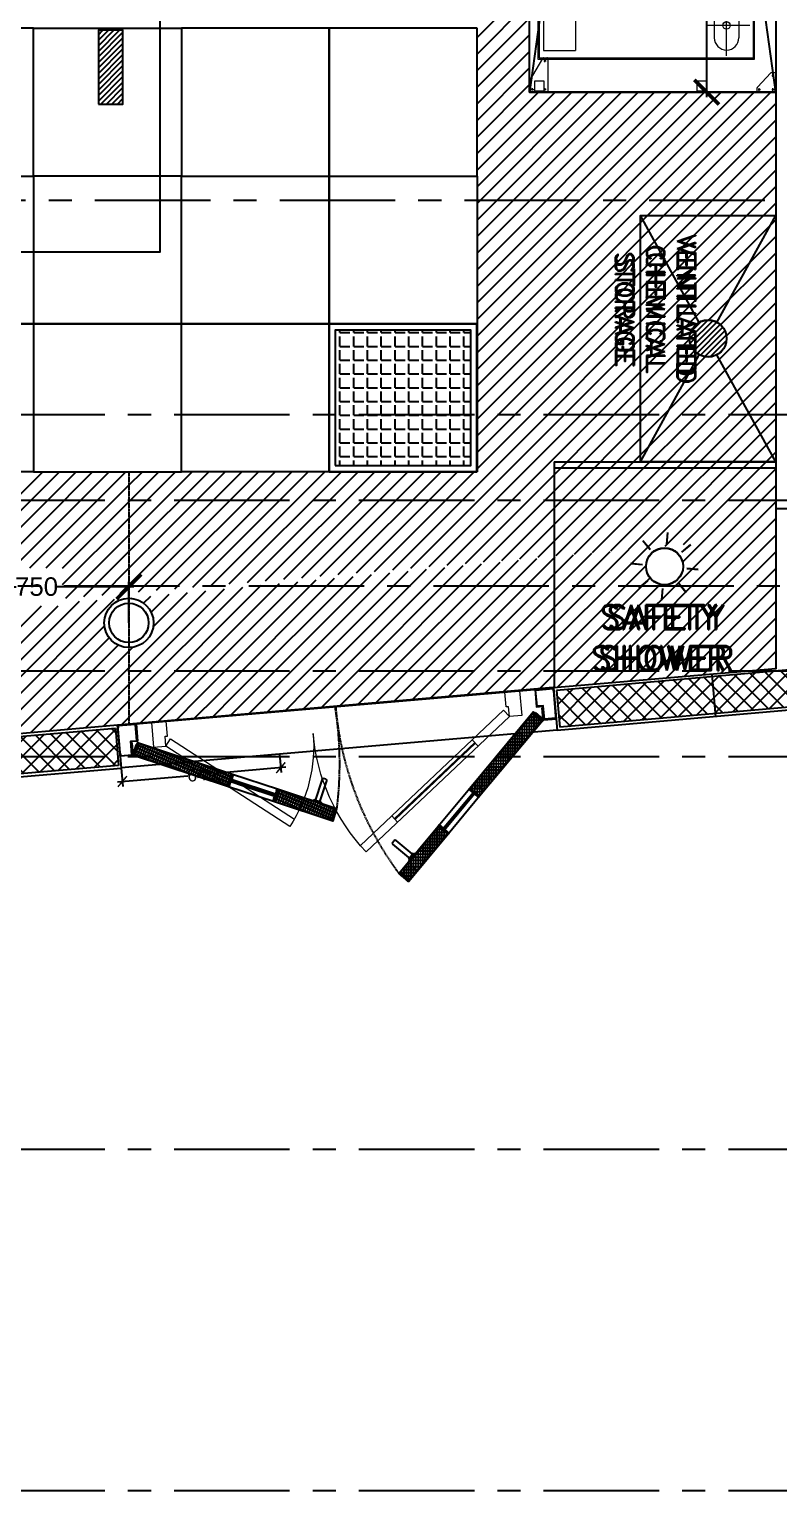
# Model space of a CAD drawing. Header units: millimetres. Extents: x -661525 to 498941, y 282148 to 1359693.
# Drawn here: x -343668 to -340626, y 439052 to 444983 of the extents above; entities that cross this region are included whole.
import ezdxf

# ---------------------------------------------------------------- set-up
doc = ezdxf.new("R2010")
doc.units = ezdxf.units.MM
doc.header["$LTSCALE"] = 2.5
doc.header["$PDMODE"] = 35
doc.header["$PDSIZE"] = 15
for name, pattern in [('CENTER', [2, 1.25, -0.25, 0.25, -0.25]), ('DASHED', [0.75, 0.5, -0.25]), ('HIDDEN', [0.375, 0.25, -0.125])]:
    doc.linetypes.add(name, pattern=pattern)
doc.layers.get('0').update_dxf_attribs({"linetype": 'CONTINUOUS'})
doc.layers.get('DEFPOINTS').update_dxf_attribs({"linetype": 'CONTINUOUS'})
for name, color, linetype in [('00', 5, 'CONTINUOUS'), ('A-ANNO-GRID', 5, 'CENTER'), ('A-ANNO-TEXT', 7, 'CONTINUOUS'), ('A-DOOR-JAMB', 8, 'CONTINUOUS'), ('A-ELEV', 8, 'CONTINUOUS'), ('A-ELEV-MEDM', 34, 'CONTINUOUS'), ('A-ELEV-THIN', 8, 'CONTINUOUS'), ('A-WALL-2', 8, 'CONTINUOUS'), ('A-WALL-PATT-150', 8, 'CONTINUOUS'), ('A-WALL-PLAS', 8, 'CONTINUOUS'), ('CEILING', 11, 'CONTINUOUS'), ('I-ANNO-PATT-2.5', 5, 'CONTINUOUS'), ('I-FURN', 14, 'CONTINUOUS'), ('I-GLAZ', 9, 'CONTINUOUS')]:
    doc.layers.add(name, color=color, linetype=linetype)
for name, color, linetype, lineweight in [('DOOR', 251, 'CONTINUOUS', 20), ('DOORS', 10, 'CONTINUOUS', 9), ('lab furniture', 34, 'CONTINUOUS', 18)]:
    doc.layers.add(name, color=color, linetype=linetype, lineweight=lineweight)
doc.styles.add('ARIAL', font='arial.ttf')
doc.styles.add('COMPLEX', font='complex.shx', dxfattribs={"width": 0.8})
doc.styles.add('ROMAND', font='ROMAND')
doc.dimstyles.new('TICK100', dxfattribs={"dimtxt": 250, "dimasz": 200, "dimexe": 150, "dimexo": 10, "dimgap": 50, "dimtad": 0, "dimdec": 0, "dimrnd": 5, "dimzin": 1, "dimdsep": 46, "dimtxsty": 'COMPLEX', "dimblk1": 'ARCHTICK', "dimblk2": 'ARCHTICK', "dimsah": 1, "dimcen": 0.09375, "dimdle": 150, "dimclrd": 11, "dimclre": 11, "dimclrt": 7, "dimadec": 0, "dimazin": 0, "dimtfac": 1, "dimtdec": 0, "dimtofl": 0, "dimtmove": 0, "dimatfit": 3, "dimldrblk": 'OPEN90', "dimfxl": 1, "dimtolj": 1, "dimtzin": 1, "dimarcsym": 0})

# ---------------------------------------------------------------- blocks, each defined once
blk = doc.blocks.new('LIGHTS')
at = {"layer": 'CEILING', "transparency": 33554687}
h = blk.add_hatch(dxfattribs=at)
h.set_pattern_fill('ANGLE', color=40, scale=8)
h.set_pattern_definition([(0, (-357159.19, 594292.36), (0, 55.88), [40.64, -15.24]), (90, (-357159.19, 594292.36), (-55.88, 3e-15), [40.64, -15.24])])
h.paths.add_polyline_path([(-357709.2, 594292.4), (-357159.2, 594292.4), (-357159.2, 594842.4), (-357709.2, 594842.4)])
at = {"layer": 'CEILING', "color": 40}
for points in [[(-357734.2, 594267.4), (-357134.2, 594267.4), (-357134.2, 594867.4), (-357734.2, 594867.4)], [(-357709.2, 594292.4), (-357159.2, 594292.4), (-357159.2, 594842.4), (-357709.2, 594842.4)]]:
    blk.add_lwpolyline(points, close=True, dxfattribs=at)
blk = doc.blocks.new('_ARCHTICK')
at = {"color": 0, "linetype": 'ByBlock', "const_width": 0.15}
blk.add_lwpolyline([(-0.5, -0.5), (0.5, 0.5)], dxfattribs=at)
blk = doc.blocks.new('*D179')
at = {"layer": 'CEILING', "color": 8, "lineweight": -2, "transparency": 16777216}
for p, q in [((-340894.1, 451927.9), (-340938.3, 451927.9)), ((-340918.3, 451947.9), (-340918.3, 448439.3)), ((-340918.3, 444707.9), (-340918.3, 448216.5)), ((-340918.3, 444727.9), (-340938.3, 444727.9))]:
    blk.add_line(p, q, dxfattribs=at)
at = {"layer": 'DEFPOINTS', "color": 0, "transparency": 16777216}
for p in [(-340894.1, 451927.9), (-340918.3, 444727.9), (-340918.3, 444727.9)]:
    blk.add_point(p, dxfattribs=at)
at = {"layer": 'CEILING', "color": 8, "lineweight": -2, "transparency": 16777216, "xscale": 100, "yscale": 100, "zscale": 100}
for p, rotation in [((-340918.3, 451927.9), 90), ((-340918.3, 444727.9), 270)]:
    blk.add_blockref('_ARCHTICK', p, dxfattribs=dict(at, rotation=rotation))
at = {"layer": 'CEILING', "color": 1, "transparency": 16777216, "insert": (-340918.3, 448327.9), "char_height": 75, "attachment_point": 5, "rotation": 90, "style": 'ARIAL'}
blk.add_mtext('\\A1;7200', dxfattribs=at)
blk = doc.blocks.new('*D314')
at = {"layer": 'CEILING', "color": 8, "lineweight": -2, "transparency": 16777216}
for p, q in [((-344033.6, 442720.7), (-343721, 442720.7)), ((-344013.6, 442691.5), (-344013.6, 442740.7)), ((-343243.6, 442720.7), (-343556.3, 442720.7)), ((-343263.6, 442573.7), (-343263.6, 442740.7))]:
    blk.add_line(p, q, dxfattribs=at)
at = {"layer": 'DEFPOINTS', "color": 0, "transparency": 16777216}
for p in [(-343263.6, 442720.7), (-344013.6, 442691.5), (-343263.6, 442573.7)]:
    blk.add_point(p, dxfattribs=at)
at = {"layer": 'CEILING', "color": 8, "lineweight": -2, "transparency": 16777216, "xscale": 100, "yscale": 100, "zscale": 100, "rotation": 180}
blk.add_blockref('_ARCHTICK', (-344013.6, 442720.7), dxfattribs=at)
at = {"layer": 'CEILING', "color": 8, "lineweight": -2, "transparency": 16777216, "xscale": 100, "yscale": 100, "zscale": 100}
blk.add_blockref('_ARCHTICK', (-343263.6, 442720.7), dxfattribs=at)
at = {"layer": 'CEILING', "color": 1, "transparency": 16777216, "insert": (-343638.6, 442720.7), "char_height": 75, "attachment_point": 5, "style": 'ARIAL'}
blk.add_mtext('\\A1;750', dxfattribs=at)
blk = doc.blocks.new('1800')
at = {"layer": 'lab furniture', "color": 8, "ltscale": 20}
for p, q in [((38363624.5, 110655.2), (38363584.5, 110655.2)), ((38363624.5, 110655.2), (38363584.5, 110655.2)), ((38363584.5, 110615.2), (38363584.5, 110655.2)), ((38363624.5, 110615.2), (38363624.5, 110655.2)), ((38365934.5, 110655.2), (38365974.5, 110655.2)), ((38365934.5, 110615.2), (38365934.5, 110655.2)), ((38365974.5, 110615.2), (38365974.5, 110655.2)), ((38363584.5, 110615.2), (38363624.5, 110615.2)), ((38365974.5, 110615.2), (38365934.5, 110615.2)), ((38363624.5, 109995.2), (38363584.5, 109995.2)), ((38363584.5, 109955.2), (38363584.5, 109995.2)), ((38363624.5, 109955.2), (38363624.5, 109995.2)), ((38365934.5, 109995.2), (38365974.5, 109995.2)), ((38365934.5, 109955.2), (38365934.5, 109995.2)), ((38365974.5, 109955.2), (38365974.5, 109995.2)), ((38363584.5, 109955.2), (38363624.5, 109955.2)), ((38365974.5, 109955.2), (38365934.5, 109955.2))]:
    blk.add_line(p, q, dxfattribs=at)
at = {"layer": 'lab furniture', "color": 8}
for p, q in [((38363586.4, 110663.2), (38363596.5, 110663.2)), ((38363591.5, 110668.3), (38363591.5, 110658.1)), ((38365972.5, 110663.2), (38365962.4, 110663.2)), ((38365967.5, 110668.3), (38365967.5, 110658.1)), ((38363586.4, 110612.2), (38363596.5, 110612.2)), ((38363591.5, 110617.3), (38363591.5, 110607.1)), ((38363702.4, 110612.2), (38363712.5, 110612.2)), ((38363707.5, 110617.3), (38363707.5, 110607.1)), ((38365972.5, 110612.2), (38365962.4, 110612.2)), ((38365967.5, 110617.3), (38365967.5, 110607.1)), ((38363579.5, 110125.2), (38363579.5, 109675.2)), ((38364497, 109765.3), (38364497, 110065.2)), ((38364497, 110065.2), (38365062, 110065.2)), ((38365062, 109765.3), (38365062, 110065.2)), ((38363579.5, 109677.5), (38363579.5, 109748.2)), ((38363586.1, 109742.3), (38363596.2, 109742.3)), ((38363591.1, 109747.4), (38363591.1, 109737.2)), ((38365062, 109765.3), (38364497, 109765.3)), ((38365972.9, 109742.3), (38365962.7, 109742.3)), ((38365967.9, 109747.4), (38365967.9, 109737.2)), ((38365979.5, 109677.5), (38365979.5, 109748.2)), ((38365979.5, 109677.5), (38365979.5, 109748.2)), ((38363657.2, 109675.2), (38363581.7, 109675.2)), ((38363586.1, 109686.8), (38363596.2, 109686.8)), ((38363591.1, 109691.9), (38363591.1, 109681.7)), ((38363642.9, 109686.8), (38363653, 109686.8)), ((38363647.9, 109691.9), (38363647.9, 109681.7)), ((38365901.7, 109675.2), (38365977.2, 109675.2)), ((38365916.1, 109686.8), (38365905.9, 109686.8)), ((38365911, 109691.9), (38365911, 109681.7)), ((38365972.9, 109686.8), (38365962.7, 109686.8)), ((38365967.9, 109691.9), (38365967.9, 109681.7))]:
    blk.add_line(p, q, dxfattribs=at)
at = {"layer": 'lab furniture', "color": 8, "ltscale": 40}
for p, q in [((38363625.4, 110674.7), (38363717.5, 110621.4)), ((38363715.5, 110600.2), (38363583.5, 110600.2)), ((38363719.5, 110617.9), (38363719.5, 110604.2)), ((38363581.7, 109750.4), (38363598.5, 109750.4)), ((38363599.9, 109749.9), (38363658.8, 109695.9)), ((38365959, 109749.9), (38365900.1, 109695.9)), ((38365977.2, 109750.4), (38365960.5, 109750.4)), ((38363659.5, 109694.3), (38363659.5, 109677.5)), ((38365899.5, 109694.3), (38365899.5, 109677.5))]:
    blk.add_line(p, q, dxfattribs=at)
at = {"layer": 'lab furniture', "color": 8, "ltscale": 300}
for p, q in [((38365844.5, 110641.2), (38363714.5, 110641.2)), ((38363714.5, 110641.2), (38363714.5, 109761.2)), ((38365839.5, 110636.2), (38363719.5, 110636.2)), ((38363719.5, 110636.2), (38363719.5, 109766.2)), ((38365803.9, 110618.7), (38363748.9, 110618.7)), ((38365803.9, 110618.7), (38365803.9, 110488.7)), ((38365839.5, 110636.2), (38365839.5, 109766.2)), ((38365933.5, 110674.7), (38365841.5, 110621.4)), ((38365844.5, 110641.2), (38365844.5, 109761.2)), ((38365839.5, 110617.9), (38365839.5, 110604.2)), ((38365843.5, 110600.2), (38365975.5, 110600.2)), ((38365856.5, 110612.2), (38365846.4, 110612.2)), ((38365851.5, 110617.3), (38365851.5, 110607.1)), ((38365803.9, 110488.7), (38363748.9, 110488.7)), ((38363714.5, 109761.2), (38365844.5, 109761.2)), ((38363719.5, 109766.2), (38365839.5, 109766.2))]:
    blk.add_line(p, q, dxfattribs=at)
at = {"layer": 'lab furniture', "color": 8, "ltscale": 85}
for p, q in [((38363748.9, 110618.7), (38363748.9, 110488.7)), ((38363901.2, 109925.2), (38363801.2, 109925.2)), ((38365657.8, 109925.2), (38365757.8, 109925.2)), ((38363901.2, 109825.2), (38363801.2, 109825.2)), ((38365657.8, 109825.2), (38365757.8, 109825.2))]:
    blk.add_line(p, q, dxfattribs=at)
at = {"layer": 'lab furniture', "color": 8, "ltscale": 30}
for p, q in [((38363850.9, 109781.2), (38363851.2, 109959.7)), ((38365708, 109781.2), (38365707.8, 109959.7)), ((38363727.9, 109875.2), (38363974.4, 109875.2)), ((38365831, 109875.2), (38365584.5, 109875.2))]:
    blk.add_line(p, q, dxfattribs=at)
at = {"layer": 'lab furniture', "color": 8}
blk.add_lwpolyline([(38363579.5, 110675.2), (38363579.5, 109675.2), (38365979.5, 109675.2), (38365979.5, 110675.2)], close=True, dxfattribs=at)
at = {"layer": 'lab furniture', "color": 8, "ltscale": 40}
for centre in [(38363591.5, 110663.2), (38365967.5, 110663.2), (38363591.5, 110612.2), (38363707.5, 110612.2), (38365967.5, 110612.2), (38363591.1, 109742.3), (38365967.8, 109742.3), (38363591.1, 109686.8), (38363647.9, 109686.8), (38365911, 109686.8), (38365967.8, 109686.8)]:
    blk.add_circle(centre, 2.5, dxfattribs=at)
at = {"layer": 'lab furniture', "color": 8, "ltscale": 300}
blk.add_circle((38365851.5, 110612.2), 2.5, dxfattribs=at)
at = {"layer": 'lab furniture', "color": 8, "ltscale": 85}
for centre in [(38363851.2, 109875.2), (38365707.8, 109875.2)]:
    blk.add_circle(centre, 15, dxfattribs=at)
at = {"layer": 'lab furniture', "color": 8, "ltscale": 40}
for centre, radius, start, end in [((38363623.4, 110671.2), 4, 59.93142, 90), ((38363715.5, 110617.9), 4, 0, 59.93142), ((38363715.5, 110604.2), 4, 270, 0), ((38365975.5, 110604.2), 4, 270, 0), ((38363581.7, 109748.2), 2.27, 90, 180), ((38363598.5, 109748.2), 2.27, 47.50289, 90), ((38365960.5, 109748.2), 2.27, 90, 132.49711), ((38365977.2, 109748.2), 2.27, 0, 90), ((38365981.7, 109748.2), 2.27, 90, 180), ((38363657.2, 109677.5), 2.27, 270, 0), ((38363657.2, 109694.3), 2.27, 0, 47.50289), ((38365901.7, 109694.3), 2.27, 132.49711, 180), ((38365901.7, 109677.5), 2.27, 180, 270)]:
    blk.add_arc(centre, radius, start, end, dxfattribs=at)
at = {"layer": 'lab furniture', "color": 8, "ltscale": 300}
for centre, start, end in [((38365843.5, 110617.9), 120.06858, 180), ((38365843.5, 110604.2), 180, 270)]:
    blk.add_arc(centre, 4, start, end, dxfattribs=at)
at = {"layer": 'lab furniture', "color": 8}
for centre, start, end in [((38365935.5, 110671.2), 90, 120.06858), ((38363583.5, 110604.2), 180, 270)]:
    blk.add_arc(centre, 4, start, end, dxfattribs=at)
at = {"layer": 'lab furniture', "color": 8, "ltscale": 85}
for centre, start, end in [((38363801.2, 109875.2), 90, 270), ((38363901.2, 109875.2), 270, 90), ((38365657.8, 109875.2), 90, 270), ((38365757.8, 109875.2), 270, 90)]:
    blk.add_arc(centre, 50, start, end, dxfattribs=at)
blk = doc.blocks.new('*D424')
at = {"layer": 'DEFPOINTS', "color": 0, "transparency": 16777216}
for p in [(-342651.8, 442040.7), (-343294.7, 441984.8), (-343289.9, 441930.4)]:
    blk.add_point(p, dxfattribs=at)
at = {"layer": 'DOOR', "color": 8, "lineweight": -2, "transparency": 16777216}
for p, q in [((-342651.8, 442040.7), (-342645.3, 441966.4)), ((-343309.9, 441928.7), (-343023.8, 441953.5)), ((-343294.7, 441984.8), (-343288.2, 441910.5)), ((-342627.2, 441988.1), (-342913.2, 441963.2))]:
    blk.add_line(p, q, dxfattribs=at)
at = {"layer": 'DOOR', "color": 8, "lineweight": -2, "transparency": 16777216, "xscale": 40, "yscale": 40, "zscale": 40}
for p, rotation in [((-342647.1, 441986.3), 4.973271605259462), ((-343289.9, 441930.4), 184.9732716052595)]:
    blk.add_blockref('_ARCHTICK', p, dxfattribs=dict(at, rotation=rotation))
at = {"layer": 'DOOR', "color": 1, "transparency": 16777216, "insert": (-342968.5, 441958.4), "char_height": 50, "attachment_point": 5, "rotation": 4.97327, "style": 'ARIAL'}
blk.add_mtext('\\A1;645', dxfattribs=at)
blk = doc.blocks.new('DOOR HANDLE IN PLAN')
at = {"color": 0, "ltscale": 25}
for p, q in [((62658.6, 114796), (62658.6, 114806)), ((62663.6, 114811), (62758.6, 114811)), ((62758.6, 114791), (62663.6, 114791)), ((62752.6, 114817), (62758.6, 114817)), ((62752.6, 114817), (62752.6, 114785)), ((62752.6, 114785), (62758.6, 114785))]:
    blk.add_line(p, q, dxfattribs=at)
for centre, start, end in [((62663.6, 114806), 90, 180), ((62663.6, 114796), 180, 270)]:
    blk.add_arc(centre, 5, start, end, dxfattribs=at)
blk = doc.blocks.new('door frame')
at = {"layer": 'A-DOOR-JAMB'}
blk.add_lwpolyline([(265482.3, 912565.9), (265492.3, 912565.9), (265492.3, 912563.9), (265484.3, 912563.9), (265484.3, 912517.9), (265539.3, 912517.9), (265539.3, 912492.9), (265605.3, 912492.9), (265605.3, 912563.9), (265597.3, 912563.9), (265597.3, 912565.9), (265607.3, 912565.9), (265607.3, 912490.9), (265537.3, 912490.9), (265537.3, 912515.9), (265482.3, 912515.9), (265482.3, 912565.9)], dxfattribs=at)
at = {"layer": 'DEFPOINTS'}
blk.add_lwpolyline([(265492.3, 912565.9), (265597.3, 912565.9)], dxfattribs=at)
blk = doc.blocks.new('900d')
at = {"layer": 'DOORS', "color": 8, "linetype": 'ByBlock'}
blk.add_line((-899.1, 0), (600.9, 0), dxfattribs=at)
at = {"layer": 'DOORS', "color": 84}
for p, q in [((-849.1, -100), (-827.4, -72.6)), ((-222.6, -597.5), (-849.1, -100)), ((-827.4, -72.6), (-201.4, -569.6)), ((529.4, -72.4), (56.4, -440.2)), ((77.2, -468.3), (550.9, -100)), ((550.9, -100), (529.4, -72.4)), ((-712.4, -208.6), (-690.6, -181.2)), ((-360, -488.4), (-338.2, -461))]:
    blk.add_line(p, q, dxfattribs=at)
at = {"layer": 'DOORS', "color": 4}
for p, q in [((-350.3, -476.3), (-702.7, -196.4)), ((-347.8, -473.1), (-700.3, -193.3))]:
    blk.add_line(p, q, dxfattribs=at)
at = {"layer": 'DOORS', "color": 84}
for points in [[(-839.1, 0), (-899.1, 0), (-899.1, -100), (-849.1, -100), (-849.1, -60), (-839.1, -60)], [(540.9, 0), (600.9, 0), (600.9, -100), (550.9, -100), (550.9, -60), (540.9, -60)]]:
    blk.add_lwpolyline(points, close=True, dxfattribs=at)
for centre, radius, start, end in [((-849.1, -100), 800, 321.54991, 0), ((550.9, -100), 600, 180, 217.87066)]:
    blk.add_arc(centre, radius, start, end, dxfattribs=at)

msp = doc.modelspace()

# ---------------------------------------------------------------- hatches: boundary and pattern name
at = {"layer": 'A-WALL-PATT-150'}
h = msp.add_hatch(dxfattribs=at)
h.set_pattern_fill('ANSI37', color=254, scale=15, angle=360, style=0)
h.set_pattern_definition([(45, (2e-09, -328214.335), (-33.6759605, 33.6759605), []), (135, (2e-09, -328214.335), (-33.6759605, -33.6759605), [])])
h.paths.add_polyline_path([(-341527.8, 442299.9), (-341514.8, 442150.5), (-339611.2, 442318.6), (-339623.5, 442468.1)])
h = msp.add_hatch(dxfattribs=at)
h.set_pattern_fill('ANSI37', color=254, scale=15, angle=360, style=0)
h.set_pattern_definition([(45, (137.454, -328202.51), (-33.6759605, 33.6759605), []), (135, (137.454, -328202.51), (-33.6759605, -33.6759605), [])])
h.paths.add_polyline_path([(-344498.6, 442044.7), (-345919.7, 441923), (-345906.9, 441773.6), (-344485.8, 441895.3)])
h.paths.add_polyline_path([(-343306.3, 441995.6), (-343317.9, 442145.1), (-343876.2, 442098), (-343876.2, 442098), (-343863.4, 441948.5)])
h.paths.add_polyline_path([(-343874.3, 442076.3), (-344128.9, 442076.3), (-344498.6, 442044.7), (-344485.8, 441895.2), (-343863.4, 441948.5)])
h.paths.add_polyline_path([(-348013.6, 441718.7), (-348500.2, 441718.7), (-348625.6, 441718.7), (-348625.6, 441581.8), (-348132.2, 441582.6), (-347698.3, 441620), (-347711.2, 441769.5)])
at = {"layer": 'CEILING', "transparency": 33554687}
h = msp.add_hatch(dxfattribs=at)
h.set_pattern_fill('ANSI31', color=5, scale=5)
h.set_pattern_definition([(45, (-343287.645, 444678.814), (-11.22532, 11.22532), [])])
h.paths.add_polyline_path([(-345813.6, 450478.8), (-345713.6, 450478.8), (-345713.6, 450778.8), (-345813.6, 450778.8)])
h.paths.add_polyline_path([(-343387.6, 450478.8), (-343287.6, 450478.8), (-343287.6, 450778.8), (-343387.6, 450778.8)])
h.paths.add_polyline_path([(-343387.6, 447578.8), (-343287.6, 447578.8), (-343287.6, 447878.8), (-343387.6, 447878.8)])
h.paths.add_polyline_path([(-345813.6, 447578.8), (-345713.6, 447578.8), (-345713.6, 447878.8), (-345813.6, 447878.8)])
h.paths.add_polyline_path([(-345813.6, 444678.8), (-345713.6, 444678.8), (-345713.6, 444978.8), (-345813.6, 444978.8)])
h.paths.add_polyline_path([(-343387.6, 444678.8), (-343287.6, 444678.8), (-343287.6, 444978.8), (-343387.6, 444978.8)])
h = msp.add_hatch(dxfattribs=at)
h.set_pattern_fill('ANSI31', color=3, scale=5)
h.set_pattern_definition([(45, (-340837.645, 443653.553), (-11.2253, 11.2253), [])])
edge = h.paths.add_edge_path()
edge.add_arc((-340912.6, 443728.6), 75, 0, 360)
at = {"layer": 'I-ANNO-PATT-2.5', "ltscale": 25}
h = msp.add_hatch(dxfattribs=at)
h.set_pattern_fill('ANSI33', color=254, scale=2.4, angle=314.67991, style=0)
h.set_pattern_definition([(179.67990645, (-491770.604, -2213532.536), (-0.070950544, -12.69980102), []), (179.67990645, (-491776.918, -2213526.15), (-0.070950544, -12.69980102), [6.349999605, -3.174999803])])
h.paths.add_polyline_path([(-341621.8, 442212), (-341625.6, 442207.4), (-341587.2, 442175.4), (-341583.4, 442180.1)], flags=17)
h.paths.add_polyline_path([(-341583.4, 442180.1), (-341840.8, 441870.6), (-341879.2, 441902.6), (-341621.8, 442212)])
at = {"layer": 'I-ANNO-PATT-2.5', "linetype": 'ByBlock'}
h = msp.add_hatch(dxfattribs=at)
h.set_pattern_fill('SACNCR', color=254, scale=1.2, angle=44.67991, style=0)
h.set_pattern_definition([(269.67990645, (-491767.0506, -2213529.022), (2.3812126914, -0.013303227), []), (269.67990645, (-491768.248, -2213530.206), (2.3812126914, -0.013303227), [0, -2.381249852])])
h.paths.add_polyline_path([(-341621.8, 442212), (-341625.6, 442207.4), (-341587.2, 442175.4), (-341583.4, 442180.1)])
at = {"layer": 'I-ANNO-PATT-2.5', "ltscale": 25}
h = msp.add_hatch(dxfattribs=at)
h.set_pattern_fill('ANSI33', color=254, scale=2.4, angle=292.51771, style=0)
h.set_pattern_definition([(157.5177051, (-145368.589, -2102951.771), (-4.85645333, -11.7347706), []), (157.5177051, (-145372.028, -2102943.475), (-4.85645333, -11.7347706), [6.349999605, -3.174999803])])
h.paths.add_polyline_path([(-343229.1, 442085.5), (-343223.4, 442083.7), (-343239.1, 442036.2), (-343244.7, 442038.1)], flags=17)
h.paths.add_polyline_path([(-343244.7, 442038.1), (-342862.5, 441912), (-342846.8, 441959.5), (-343229.1, 442085.5)])
at = {"layer": 'I-ANNO-PATT-2.5', "linetype": 'ByBlock'}
h = msp.add_hatch(dxfattribs=at)
h.set_pattern_fill('SACNCR', color=254, scale=1.2, angle=22.51771, style=0)
h.set_pattern_definition([(247.51770512, (-145363.9732, -2102949.857), (2.2002694873, -0.910584999), []), (247.51770512, (-145365.5286, -2102950.5018), (2.2002694873, -0.910584999), [0, -2.381249852])])
h.paths.add_polyline_path([(-343229.1, 442085.5), (-343223.4, 442083.7), (-343239.1, 442036.2), (-343244.7, 442038.1)])
h = msp.add_hatch(dxfattribs=at)
h.set_pattern_fill('SACNCR', color=254, scale=1.2, angle=22.51771, style=0)
h.set_pattern_definition([(247.51770512, (-145368.5893, -2102951.771), (2.2002694873, -0.910584999), []), (247.51770512, (-145370.1447, -2102952.416), (2.2002694873, -0.910584999), [0, -2.381249852])])
h.paths.add_polyline_path([(-342861.9, 441913.9), (-342861.9, 441913.9), (-342859, 441913), (-342860, 441910.2), (-342857.1, 441909.2), (-342850.2, 441930.1), (-342855.9, 441932)])
h.paths.add_polyline_path([(-342847.5, 441957.6), (-342847.5, 441957.6), (-342844.6, 441956.7), (-342843.7, 441959.5), (-342840.8, 441958.6), (-342847.7, 441937.7), (-342853.4, 441939.6)])
h.paths.add_polyline_path([(-342671.9, 441851.3), (-342671.9, 441851.3), (-342674.8, 441852.3), (-342675.7, 441849.4), (-342678.6, 441850.4), (-342671.7, 441871.3), (-342666, 441869.4)])
h.paths.add_polyline_path([(-342657.5, 441895), (-342657.5, 441895), (-342660.4, 441896), (-342659.4, 441898.8), (-342662.3, 441899.7), (-342669.2, 441878.8), (-342663.5, 441877)])
at = {"layer": 'I-ANNO-PATT-2.5', "ltscale": 25}
h = msp.add_hatch(dxfattribs=at)
h.set_pattern_fill('ANSI35', color=254, scale=1.2, angle=247.51771, style=0)
h.set_pattern_definition([(112.51770512, (-145368.589, -2102951.771), (-5.865883474, -2.431852393), []), (112.51770512, (-145366.872, -2102947.622), (-5.865883474, -2.431852393), [7.937499506, -1.587499901, 0, -1.587499901])])
h.paths.add_polyline_path([(-342794.3, 441911.7), (-342667.4, 441869.8), (-342665.5, 441870.8), (-342663.9, 441875.5), (-342664.9, 441877.4), (-342852, 441939.1), (-342853.9, 441938.2), (-342855.4, 441933.4), (-342854.5, 441931.5)])
h = msp.add_hatch(dxfattribs=at)
h.set_pattern_fill('ANSI33', color=254, scale=2.4, angle=292.51771, style=0)
h.set_pattern_definition([(157.5177051, (-145368.589, -2102951.773), (-4.85645333, -11.7347706), []), (157.5177051, (-145372.028, -2102943.477), (-4.85645333, -11.7347706), [6.349999605, -3.174999803])])
h.paths.add_polyline_path([(-342656.9, 441896.9), (-342672.5, 441849.4), (-342435.1, 441771.2), (-342419.5, 441818.6), (-342656.9, 441896.9)])
h.paths.add_polyline_path([(-342419.5, 441818.6), (-342425.2, 441820.5), (-342440.8, 441773), (-342435.1, 441771.2)], flags=17)
at = {"layer": 'I-ANNO-PATT-2.5', "linetype": 'ByBlock'}
h = msp.add_hatch(dxfattribs=at)
h.set_pattern_fill('SACNCR', color=254, scale=1.2, angle=44.67991, style=0)
h.set_pattern_definition([(269.67990645, (-491770.6036, -2213532.536), (2.3812126914, -0.013303227), []), (269.67990645, (-491771.801, -2213533.72), (2.3812126914, -0.013303227), [0, -2.381249852])])
h.paths.add_polyline_path([(-341842.3, 441871.9), (-341842.3, 441871.9), (-341844.3, 441869.6), (-341842, 441867.7), (-341843.9, 441865.4), (-341860.8, 441879.5), (-341856.9, 441884.1)])
h.paths.add_polyline_path([(-341877.7, 441901.3), (-341877.7, 441901.3), (-341879.6, 441899), (-341881.9, 441901), (-341883.8, 441898.7), (-341866.9, 441884.6), (-341863.1, 441889.2)])
h.paths.add_polyline_path([(-341970.3, 441718.2), (-341970.3, 441718.2), (-341968.3, 441720.5), (-341966, 441718.6), (-341964.1, 441720.9), (-341981, 441734.9), (-341984.9, 441730.3)])
h.paths.add_polyline_path([(-342005.6, 441747.6), (-342005.6, 441747.6), (-342003.7, 441749.9), (-342006, 441751.8), (-342004.1, 441754.1), (-341987.2, 441740.1), (-341991, 441735.5)])
at = {"layer": 'I-ANNO-PATT-2.5', "ltscale": 25}
h = msp.add_hatch(dxfattribs=at)
h.set_pattern_fill('ANSI35', color=254, scale=1.2, angle=269.67991, style=0)
h.set_pattern_definition([(134.67990645, (-491770.6036, -2213532.536), (-4.515142516, -4.464972905), []), (134.67990645, (-491770.5786, -2213528.046), (-4.515142516, -4.464972905), [7.937499506, -1.587499901, 0, -1.587499901])])
h.paths.add_polyline_path([(-341898.5, 441834.2), (-341983.9, 441731.5), (-341986, 441731.3), (-341989.9, 441734.5), (-341990.1, 441736.6), (-341864.1, 441888), (-341861.9, 441888.2), (-341858.1, 441885), (-341857.9, 441882.9)])
at = {"layer": 'I-ANNO-PATT-2.5', "linetype": 'ByBlock'}
h = msp.add_hatch(dxfattribs=at)
h.set_pattern_fill('SACNCR', color=254, scale=1.2, angle=22.51771, style=0)
h.set_pattern_definition([(247.51770512, (-145368.5887, -2102951.7726), (2.2002694873, -0.910584999), []), (247.51770512, (-145370.1441, -2102952.4174), (2.2002694873, -0.910584999), [0, -2.381249852])])
h.paths.add_polyline_path([(-342419.5, 441818.6), (-342425.2, 441820.5), (-342440.8, 441773), (-342435.1, 441771.2)])
at = {"layer": 'I-ANNO-PATT-2.5', "ltscale": 25}
h = msp.add_hatch(dxfattribs=at)
h.set_pattern_fill('ANSI33', color=254, scale=2.4, angle=314.67991, style=0)
h.set_pattern_definition([(179.67990645, (-491770.603, -2213532.537), (-0.070950544, -12.69980102), []), (179.67990645, (-491776.917, -2213526.152), (-0.070950544, -12.69980102), [6.349999605, -3.174999803])])
h.paths.add_polyline_path([(-342007.2, 441748.9), (-341968.7, 441716.9), (-342128.6, 441524.7), (-342167.1, 441556.7), (-342007.2, 441748.9)])
h.paths.add_polyline_path([(-342167.1, 441556.7), (-342163.2, 441561.3), (-342124.8, 441529.3), (-342128.6, 441524.7)], flags=17)
at = {"layer": 'I-ANNO-PATT-2.5', "linetype": 'ByBlock'}
h = msp.add_hatch(dxfattribs=at)
h.set_pattern_fill('SACNCR', color=254, scale=1.2, angle=44.67991, style=0)
h.set_pattern_definition([(269.67990645, (-491770.6025, -2213532.5371), (2.3812126914, -0.013303227), []), (269.67990645, (-491771.7998, -2213533.721), (2.3812126914, -0.013303227), [0, -2.381249852])])
h.paths.add_polyline_path([(-342167.1, 441556.7), (-342163.2, 441561.3), (-342124.8, 441529.3), (-342128.6, 441524.7)])

# ---------------------------------------------------------------- linework, layer by layer
at = {"color": 254}
for p, q in [((-341177.3, 442907.6), (-341147.1, 442871.6)), ((-341077.2, 442939.1), (-341081.3, 442892.3)), ((-340984.1, 442890.6), (-341020.1, 442860.4)), ((-341225.8, 442814.5), (-341179, 442810.4)), ((-340999.4, 442794.6), (-340952.6, 442790.5)), ((-341158.3, 442744.6), (-341194.3, 442714.4)), ((-341097.1, 442712.8), (-341101.2, 442665.9)), ((-341031.3, 442733.5), (-341001.1, 442697.5))]:
    msp.add_line(p, q, dxfattribs=at)
msp.add_circle((-341089.2, 442802.5), 75.1, dxfattribs=at)
at = {"layer": '00', "color": 254, "linetype": 'HIDDEN', "ltscale": 5}
for centre, radius, start, end in [((-343871.1, 442001.7), 1463.2, 352.8339, 9.10929), ((-341108.7, 442346.6), 1320.8, 184.91593, 216.69573)]:
    msp.add_arc(centre, radius, start, end, dxfattribs=at)
at = {"layer": 'A-ANNO-GRID', "color": 252, "ltscale": 150}
for p, q in [((-398151.6, 444289.9), (-318611.4, 444289.9)), ((-318611.4, 443417.8), (-398578.1, 443417.8)), ((-318611.4, 443071), (-398800.6, 443071)), ((-318611.4, 442377.5), (-399510, 442377.5)), ((-318611.4, 442030.7), (-352350.5, 442030.7)), ((-318611.4, 440436.8), (-398777.6, 440436.8)), ((-318611.4, 439051.8), (-398777.6, 439051.8))]:
    msp.add_line(p, q, dxfattribs=at)
msp.add_lwpolyline([(-401872.6, 443528.5), (-399197.4, 443528.5), (-399027.2, 442724.3), (-318611.4, 442724.3)], dxfattribs=at)
at = {"layer": 'A-ELEV', "color": 254}
for points in [[(-342656.6, 441897.9), (-342846.5, 441960.5)], [(-342862.8, 441911.1), (-342672.9, 441848.5)], [(-342007.9, 441749.5), (-341880, 441903.3)], [(-341840, 441870), (-341968, 441716.3)]]:
    msp.add_lwpolyline(points, dxfattribs=at)
at = {"layer": 'A-ELEV-MEDM', "color": 254}
for points in [[(-341879.2, 441902.6), (-341880, 441903.3), (-341622.6, 442212.7), (-341621.8, 442212)], [(-341583.4, 442180.1), (-341840.8, 441870.6), (-341879.2, 441902.6), (-341621.8, 442212), (-341583.4, 442180.1)], [(-341583.4, 442180.1), (-341582.6, 442179.4), (-341840, 441870), (-341840.8, 441870.6)], [(-341621.8, 442212), (-341625.6, 442207.4), (-341587.2, 442175.4), (-341583.4, 442180.1), (-341621.8, 442212)], [(-343244.7, 442038.1), (-342862.5, 441912), (-342846.8, 441959.5), (-343229.1, 442085.5), (-343244.7, 442038.1)], [(-343229.1, 442085.5), (-343223.4, 442083.7), (-343239.1, 442036.2), (-343244.7, 442038.1), (-343229.1, 442085.5)], [(-342846.8, 441959.5), (-342846.5, 441960.5), (-343228.8, 442086.5), (-343229.1, 442085.5)], [(-343244.7, 442038.1), (-343245.1, 442037.1), (-342862.8, 441911.1), (-342862.5, 441912)], [(-342847.5, 441957.6), (-342847.5, 441957.6), (-342844.6, 441956.7), (-342843.7, 441959.5), (-342840.8, 441958.6), (-342847.7, 441937.7), (-342853.4, 441939.6), (-342847.5, 441957.6)], [(-342861.9, 441913.9), (-342861.9, 441913.9), (-342859, 441913), (-342860, 441910.2), (-342857.1, 441909.2), (-342850.2, 441930.1), (-342855.9, 441932), (-342861.9, 441913.9)], [(-342657.5, 441895), (-342657.5, 441895), (-342660.4, 441896), (-342659.4, 441898.8), (-342662.3, 441899.7), (-342669.2, 441878.8), (-342663.5, 441877), (-342657.5, 441895)], [(-342419.5, 441818.6), (-342419.1, 441819.6), (-342656.6, 441897.9), (-342656.9, 441896.9)], [(-341877.7, 441901.3), (-341877.7, 441901.3), (-341879.6, 441899), (-341881.9, 441901), (-341883.8, 441898.7), (-341866.9, 441884.6), (-341863.1, 441889.2), (-341877.7, 441901.3)], [(-341842.3, 441871.9), (-341842.3, 441871.9), (-341844.3, 441869.6), (-341842, 441867.7), (-341843.9, 441865.4), (-341860.8, 441879.5), (-341856.9, 441884.1), (-341842.3, 441871.9)], [(-342671.9, 441851.3), (-342671.9, 441851.3), (-342674.8, 441852.3), (-342675.7, 441849.4), (-342678.6, 441850.4), (-342671.7, 441871.3), (-342666, 441869.4), (-342671.9, 441851.3)], [(-342672.5, 441849.4), (-342672.9, 441848.5), (-342435.4, 441770.2), (-342435.1, 441771.2)], [(-342419.5, 441818.6), (-342425.2, 441820.5), (-342440.8, 441773), (-342435.1, 441771.2), (-342419.5, 441818.6)], [(-342167.1, 441556.7), (-342167.8, 441557.3), (-342007.9, 441749.5), (-342007.2, 441748.9)], [(-341968.7, 441716.9), (-341968, 441716.3), (-342127.8, 441524.1), (-342128.6, 441524.7)], [(-342005.6, 441747.6), (-342005.6, 441747.6), (-342003.7, 441749.9), (-342006, 441751.8), (-342004.1, 441754.1), (-341987.2, 441740.1), (-341991, 441735.5), (-342005.6, 441747.6)], [(-341970.3, 441718.2), (-341970.3, 441718.2), (-341968.3, 441720.5), (-341966, 441718.6), (-341964.1, 441720.9), (-341981, 441734.9), (-341984.9, 441730.3), (-341970.3, 441718.2)], [(-342167.1, 441556.7), (-342163.2, 441561.3), (-342124.8, 441529.3), (-342128.6, 441524.7), (-342167.1, 441556.7)]]:
    msp.add_lwpolyline(points, dxfattribs=at)
for points in [[(-342656.9, 441896.9), (-342672.5, 441849.4), (-342435.1, 441771.2), (-342419.5, 441818.6), (-342656.9, 441896.9)], [(-342007.2, 441748.9), (-341968.7, 441716.9), (-342128.6, 441524.7), (-342167.1, 441556.7), (-342007.2, 441748.9)]]:
    msp.add_lwpolyline(points, close=True, dxfattribs=at)
at = {"layer": 'A-ELEV-THIN', "color": 254}
for p, q in [((-341616.6, 442207.7), (-341615, 442209.6)), ((-341585.1, 442181.5), (-341616.6, 442207.7)), ((-341615, 442209.6), (-341581.7, 442181.9)), ((-341585.8, 442229.3), (-341583.3, 442229.5)), ((-341581.7, 442181.9), (-341585.8, 442229.3)), ((-341584.7, 442178.2), (-341584.7, 442178.2)), ((-341583.3, 442229.5), (-341579.1, 442180.7)), ((-341582.6, 442179.4), (-341580.9, 442178.6)), ((-343250.6, 442086.1), (-343253.1, 442085.9)), ((-343246.6, 442038.7), (-343250.6, 442086.1)), ((-343233.6, 442079.9), (-343247.1, 442038.8)), ((-343244, 442040.2), (-343231.2, 442079.1)), ((-343231.2, 442079.1), (-343233.6, 442079.9)), ((-343245.3, 442036.4), (-343246.8, 442035.3))]:
    msp.add_line(p, q, dxfattribs=at)
for centre, start, end in [((-341581.1, 442180.5), 274.91593, 4.91832), ((-343246.9, 442037.3), 184.91353, 274.91593)]:
    msp.add_arc(centre, 2, start, end, dxfattribs=at)
at = {"layer": 'A-WALL-2', "color": 254}
for p, q in [((-339623.7, 442467.3), (-341527.8, 442299.7)), ((-341527.8, 442299.9), (-341514.8, 442150.4)), ((-341527.8, 442299.7), (-341514.8, 442150.2)), ((-341527.7, 442299.7), (-341514.9, 442150.6)), ((-339610.5, 442317.9), (-341514.8, 442150.2)), ((-343317.9, 442145.1), (-345919.7, 441923)), ((-343317.9, 442145.1), (-343306.3, 441995.6)), ((-343306.3, 441995.6), (-345906.9, 441773.6))]:
    msp.add_line(p, q, dxfattribs=at)
at = {"layer": 'A-WALL-PLAS', "color": 254}
for p, q in [((-340187.6, 443037.3), (-340638.7, 443037.3)), ((-340897.3, 442366.4), (-340882.3, 442193)), ((-341540.7, 442310.6), (-341525.7, 442137.3)), ((-339599.9, 442306.8), (-341525.7, 442137.3)), ((-343309.6, 442158.5), (-344013.6, 442096.6)), ((-343309.6, 442158.5), (-343294.7, 441984.8)), ((-345915.9, 441761.4), (-343294.7, 441984.8))]:
    msp.add_line(p, q, dxfattribs=at)
msp.add_lwpolyline([(-340637.6, 451952.8), (-340637.6, 442388), (-341540.7, 442310.6)], dxfattribs=at)
at = {"layer": 'CEILING', "color": 8}
for p, q in [((-341256.3, 447473.4), (-341637.6, 444727.9)), ((-340637.6, 444727.9), (-341019, 447473.4))]:
    msp.add_line(p, q, dxfattribs=at)
at = {"layer": 'CEILING', "color": 254, "transparency": 33554607}
for p, q in [((-341850.6, 444949.7), (-341637.6, 445162.7)), ((-341850.6, 444882.4), (-341637.6, 445095.4)), ((-341850.6, 444815), (-341637.6, 445028)), ((-341850.6, 444747.7), (-341637.6, 444960.7)), ((-341850.6, 444680.3), (-341637.6, 444893.3)), ((-341850.6, 444613), (-341637.6, 444826)), ((-341850.6, 444545.6), (-341637.6, 444758.6)), ((-341850.6, 444478.2), (-341601, 444727.9)), ((-341850.6, 444410.9), (-341533.6, 444727.9)), ((-341850.6, 444343.5), (-341466.3, 444727.9)), ((-341850.6, 444276.2), (-341398.9, 444727.9)), ((-341850.6, 444208.8), (-341331.6, 444727.9)), ((-341850.6, 444141.5), (-341264.2, 444727.9)), ((-341850.6, 444074.1), (-341196.9, 444727.9)), ((-341850.6, 444006.8), (-341129.5, 444727.9)), ((-341850.6, 443939.4), (-341062.2, 444727.9)), ((-341850.6, 443872.1), (-340994.8, 444727.9)), ((-341850.6, 443804.7), (-340927.5, 444727.9)), ((-341850.6, 443737.4), (-340860.1, 444727.9)), ((-341850.6, 443670), (-340792.8, 444727.9)), ((-341850.6, 443602.7), (-340725.4, 444727.9)), ((-341850.6, 443535.3), (-340658, 444727.9)), ((-341850.6, 443468), (-340637.6, 444681)), ((-341850.6, 443400.6), (-340637.6, 444613.6)), ((-341850.6, 443333.3), (-340637.6, 444546.3)), ((-341850.6, 443265.9), (-340637.6, 444478.9)), ((-341850.6, 443198.6), (-340637.6, 444411.6)), ((-342192.6, 442789.3), (-340637.6, 444344.2)), ((-342118.8, 442795.7), (-340637.6, 444276.9)), ((-342045.1, 442802.1), (-340637.6, 444209.5)), ((-341971.3, 442808.5), (-340637.6, 444142.2)), ((-340909, 443803.5), (-340637.6, 444074.8)), ((-340861.6, 443783.5), (-340637.6, 444007.4)), ((-340838.4, 443739.3), (-340637.6, 443940.1)), ((-341676.3, 442834), (-340637.6, 443872.7)), ((-341602.6, 442840.4), (-340637.6, 443805.4)), ((-341897.6, 442814.9), (-340987.6, 443724.9)), ((-341528.9, 442846.8), (-340637.6, 443738)), ((-341823.8, 442821.3), (-340967.6, 443677.5)), ((-341455.1, 442853.2), (-340637.6, 443670.7)), ((-341750.1, 442827.6), (-340923.4, 443654.3)), ((-341381.4, 442859.6), (-340637.6, 443603.3)), ((-341307.6, 442866), (-340637.6, 443536)), ((-341233.9, 442872.4), (-340637.6, 443468.6)), ((-341160.1, 442878.8), (-340637.6, 443401.3)), ((-341086.4, 442885.2), (-340637.6, 443333.9)), ((-341012.6, 442891.6), (-340637.6, 443266.6)), ((-344100.6, 442699.7), (-343613, 443187.3)), ((-344041.5, 442691.5), (-343545.7, 443187.3)), ((-344013.6, 442652), (-343478.3, 443187.3)), ((-343962.4, 442635.9), (-343411, 443187.3)), ((-343733.5, 442797.4), (-343343.6, 443187.3)), ((-343666.1, 442797.4), (-343276.3, 443187.3)), ((-343263.6, 443132.6), (-343208.9, 443187.3)), ((-343263.6, 443065.2), (-343141.6, 443187.3)), ((-343263.6, 442997.9), (-343074.2, 443187.3)), ((-343263.6, 442930.5), (-343006.9, 443187.3)), ((-343263.6, 442863.2), (-342939.5, 443187.3)), ((-343263.6, 442795.8), (-342872.2, 443187.3)), ((-343263.6, 442728.5), (-342804.8, 443187.3)), ((-343225, 442699.8), (-342737.5, 443187.3)), ((-343151.2, 442706.2), (-342670.1, 443187.3)), ((-343077.5, 442712.6), (-342602.8, 443187.3)), ((-343003.8, 442719), (-342535.4, 443187.3)), ((-342930, 442725.4), (-342468.1, 443187.3)), ((-342856.3, 442731.8), (-342400.7, 443187.3)), ((-342782.5, 442738.1), (-342333.4, 443187.3)), ((-342708.8, 442744.5), (-342266, 443187.3)), ((-342635, 442750.9), (-342198.7, 443187.3)), ((-342561.3, 442757.3), (-342131.3, 443187.3)), ((-342487.5, 442763.7), (-342063.9, 443187.3)), ((-342413.8, 442770.1), (-341996.6, 443187.3)), ((-342340.1, 442776.5), (-341929.2, 443187.3)), ((-342266.3, 442782.9), (-341861.9, 443187.3)), ((-340938.9, 442898), (-340637.6, 443199.2)), ((-343598.8, 442797.4), (-343263.6, 443132.6)), ((-340865.2, 442904.4), (-340637.6, 443131.9)), ((-343532.5, 442796.4), (-343263.6, 443065.2)), ((-340791.4, 442910.8), (-340637.6, 443064.5)), ((-343532.5, 442729.1), (-343263.6, 442997.9)), ((-340717.7, 442917.2), (-340637.6, 442997.2)), ((-343520, 442674.2), (-343263.6, 442930.5)), ((-341359.7, 442409.8), (-340865.2, 442904.4)), ((-341286, 442416.2), (-340791.4, 442910.8)), ((-341212.2, 442422.6), (-340717.7, 442917.2)), ((-341138.5, 442429), (-340643.9, 442923.5)), ((-341016.1, 442820.8), (-340938.9, 442898)), ((-340643.9, 442923.5), (-340637.6, 442929.8)), ((-343446.2, 442680.6), (-343263.6, 442863.2)), ((-342097.2, 442345.9), (-341607.9, 442835.2)), ((-342023.4, 442352.3), (-341533.3, 442842.4)), ((-341949.7, 442358.7), (-341458.6, 442849.7)), ((-341875.9, 442365.1), (-341384, 442856.9)), ((-341802.2, 442371.4), (-341309.4, 442864.2)), ((-341728.4, 442377.8), (-341234.8, 442871.5)), ((-341654.7, 442384.2), (-341160.2, 442878.7)), ((-341064.7, 442435.4), (-340637.6, 442862.5)), ((-343372.5, 442687), (-343263.6, 442795.8)), ((-342687.1, 442294.7), (-342204.7, 442777.1)), ((-342613.4, 442301.1), (-342130.1, 442784.4)), ((-342539.6, 442307.5), (-342055.5, 442791.6)), ((-342465.9, 442313.9), (-341980.9, 442798.9)), ((-342392.1, 442320.3), (-341906.3, 442806.2)), ((-342318.4, 442326.7), (-341831.7, 442813.4)), ((-342244.7, 442333.1), (-341757.1, 442820.7)), ((-342170.9, 442339.5), (-341682.5, 442827.9)), ((-341580.9, 442390.6), (-341164.2, 442807.4)), ((-340991, 442441.8), (-340637.6, 442795.1)), ((-343350.8, 442237.2), (-342876.2, 442711.8)), ((-343298.7, 442693.4), (-343263.6, 442728.5)), ((-343277.1, 442243.6), (-342801.6, 442719.1)), ((-343203.3, 442250), (-342727, 442726.3)), ((-343129.6, 442256.4), (-342652.4, 442733.6)), ((-343055.9, 442262.8), (-342577.8, 442740.9)), ((-342982.1, 442269.2), (-342503.1, 442748.1)), ((-342908.4, 442275.5), (-342428.5, 442755.4)), ((-342834.6, 442281.9), (-342353.9, 442762.6)), ((-342760.9, 442288.3), (-342279.3, 442769.9)), ((-341507.2, 442397), (-341147.7, 442756.5)), ((-341433.5, 442403.4), (-341106.4, 442730.4)), ((-340917.2, 442448.2), (-340637.6, 442727.8)), ((-343940.8, 442186), (-343464.5, 442662.4)), ((-343867, 442192.4), (-343393.1, 442666.4)), ((-343793.3, 442198.8), (-343321.6, 442670.5)), ((-343424.6, 442230.8), (-342950.8, 442704.6)), ((-343251.8, 442673), (-343249.2, 442675.6)), ((-343203.7, 442653.7), (-343174.6, 442682.8)), ((-343173.4, 442616.7), (-343100, 442690.1)), ((-343164.9, 442557.8), (-343025.4, 442697.3)), ((-340843.5, 442454.6), (-340637.6, 442660.4)), ((-344013.6, 442247.9), (-343618.6, 442642.9)), ((-344013.6, 442180.5), (-343551.3, 442642.9)), ((-340769.8, 442460.9), (-340637.6, 442593.1)), ((-343719.6, 442205.2), (-343362.9, 442561.8)), ((-343645.8, 442211.6), (-343343.7, 442513.7)), ((-343572.1, 442218), (-343306.7, 442483.4)), ((-343498.3, 442224.4), (-343247.8, 442475)), ((-340696, 442467.3), (-340637.6, 442525.7)), ((-341376.5, 442325.7), (-341286, 442416.2)), ((-341302.8, 442332), (-341212.2, 442422.6)), ((-341229.1, 442338.3), (-341138.5, 442429)), ((-341155.5, 442344.7), (-341064.7, 442435.4)), ((-341081.8, 442351), (-340991, 442441.8)), ((-341008.1, 442357.3), (-340917.2, 442448.2)), ((-340934.4, 442363.6), (-340843.5, 442454.6)), ((-340860.8, 442369.9), (-340769.8, 442460.9)), ((-340787.1, 442376.2), (-340696, 442467.3)), ((-340713.4, 442382.6), (-340637.6, 442458.4)), ((-342038.6, 442269.7), (-341949.7, 442358.7)), ((-341964.9, 442276.1), (-341875.9, 442365.1)), ((-341891.2, 442282.5), (-341802.2, 442371.4)), ((-341817.4, 442288.9), (-341728.4, 442377.8)), ((-341743.7, 442295.3), (-341654.7, 442384.2)), ((-341669.9, 442301.6), (-341580.9, 442390.6)), ((-341596.2, 442308), (-341507.2, 442397)), ((-341523.8, 442313.1), (-341433.5, 442403.4)), ((-341450.1, 442319.4), (-341359.7, 442409.8)), ((-340639.8, 442388.9), (-340637.6, 442391)), ((-342702.3, 442212.2), (-342613.4, 442301.1)), ((-342628.6, 442218.6), (-342539.6, 442307.5)), ((-342554.8, 442225), (-342465.9, 442313.9)), ((-342481.1, 442231.3), (-342392.1, 442320.3)), ((-342407.4, 442237.7), (-342318.4, 442326.7)), ((-342333.6, 442244.1), (-342244.7, 442333.1)), ((-342259.9, 442250.5), (-342170.9, 442339.5)), ((-342186.1, 442256.9), (-342097.2, 442345.9)), ((-342112.4, 442263.3), (-342023.4, 442352.3)), ((-343439.9, 442148.1), (-343350.8, 442237.2)), ((-343366.1, 442154.6), (-343277.1, 442243.6)), ((-343263.6, 442189.7), (-343203.3, 442250)), ((-343218.5, 442167.4), (-343129.6, 442256.4)), ((-343144.8, 442173.8), (-343055.9, 442262.8)), ((-343071, 442180.2), (-342982.1, 442269.2)), ((-342997.3, 442186.6), (-342908.4, 442275.5)), ((-342923.6, 442193), (-342834.6, 442281.9)), ((-342849.8, 442199.4), (-342760.9, 442288.3)), ((-342776.1, 442205.8), (-342687.1, 442294.7)), ((-343735.3, 442122.1), (-343645.8, 442211.6)), ((-343661.5, 442128.6), (-343572.1, 442218)), ((-343587.6, 442135.1), (-343498.3, 442224.4)), ((-343513.8, 442141.6), (-343424.6, 442230.8)), ((-343292.3, 442161), (-343263.6, 442189.7))]:
    msp.add_line(p, q, dxfattribs=at)
at = {"layer": 'CEILING', "color": 8, "linetype": 'DASHED'}
msp.add_line((-343263.6, 443187.3), (-343263.6, 442163.5), dxfattribs=at)
at = {"layer": 'CEILING', "color": 5}
for p, q in [((-341177.3, 442908.6), (-341147.1, 442872.6)), ((-341077.2, 442940.1), (-341081.3, 442893.3)), ((-340984.1, 442891.6), (-341020.1, 442861.5)), ((-341225.8, 442815.6), (-341179, 442811.4)), ((-340999.4, 442795.7), (-340952.6, 442791.5)), ((-341158.3, 442745.7), (-341194.3, 442715.5)), ((-341097.1, 442713.8), (-341101.2, 442667)), ((-341031.3, 442734.5), (-341001.1, 442698.5))]:
    msp.add_line(p, q, dxfattribs=at)
at = {"layer": 'CEILING'}
for p, q in [((-343309.6, 442159.5), (-341540.9, 442312.8)), ((-341525.7, 442138.3), (-343294.7, 441985.8))]:
    msp.add_line(p, q, dxfattribs=at)
for points in [[(-341637.6, 451927.9), (-340637.6, 451927.9), (-340637.6, 444727.9), (-341637.6, 444727.9)], [(-343650.6, 444987.3), (-344250.6, 444987.3), (-344250.6, 444387.3), (-343650.6, 444387.3)], [(-343650.6, 444987.3), (-343050.6, 444987.3), (-343050.6, 444387.3), (-343650.6, 444387.3)], [(-342450.6, 444987.3), (-343050.6, 444987.3), (-343050.6, 444387.3), (-342450.6, 444387.3)], [(-341850.6, 444987.3), (-342450.6, 444987.3), (-342450.6, 444387.3), (-341850.6, 444387.3)], [(-343650.6, 443787.3), (-344250.6, 443787.3), (-344250.6, 444387.3), (-343650.6, 444387.3)], [(-343650.6, 443787.3), (-343050.6, 443787.3), (-343050.6, 444387.3), (-343650.6, 444387.3)], [(-342450.6, 443787.3), (-343050.6, 443787.3), (-343050.6, 444387.3), (-342450.6, 444387.3)], [(-341850.6, 443787.3), (-342450.6, 443787.3), (-342450.6, 444387.3), (-341850.6, 444387.3)], [(-343650.6, 443187.3), (-344250.6, 443187.3), (-344250.6, 443787.3), (-343650.6, 443787.3)], [(-343650.6, 443187.3), (-343050.6, 443187.3), (-343050.6, 443787.3), (-343650.6, 443787.3)], [(-342450.6, 443187.3), (-343050.6, 443187.3), (-343050.6, 443787.3), (-342450.6, 443787.3)], [(-341850.6, 443187.3), (-342450.6, 443187.3), (-342450.6, 443787.3), (-341850.6, 443787.3)]]:
    msp.add_lwpolyline(points, close=True, dxfattribs=at)
at = {"layer": 'CEILING', "color": 5}
msp.add_lwpolyline([(-343387.6, 444678.8), (-343287.6, 444678.8), (-343287.6, 444978.8), (-343387.6, 444978.8)], close=True, dxfattribs=at)
at = {"layer": 'CEILING', "color": 3}
msp.add_circle((-340912.6, 443728.6), 75, dxfattribs=at)
at = {"layer": 'CEILING', "color": 5}
msp.add_circle((-341089.2, 442803.6), 75.1, dxfattribs=at)
at = {"layer": 'CEILING', "color": 40}
for radius in [100, 80]:
    msp.add_circle((-343263.6, 442573.7), radius, dxfattribs=at)
at = {"layer": 'DOORS', "color": 254, "linetype": 'ByBlock'}
msp.add_line((-341617.3, 442301.1), (-343237.4, 442161.7), dxfattribs=at)
at = {"layer": 'I-FURN', "color": 254}
for p, q in [((-340948.8, 443793.3), (-341187.6, 444227.5)), ((-340876.5, 443793.3), (-340637.6, 444227.5)), ((-341187.6, 443227.5), (-340948.8, 443661.8)), ((-340637.6, 443227.5), (-340876.5, 443661.8)), ((-341537.7, 443227.5), (-340637.6, 443227.5)), ((-341537.7, 443227.5), (-341537.7, 443202.5)), ((-341537.7, 443202.5), (-341537.7, 442310.6)), ((-341537.7, 443202.5), (-340637.6, 443202.5))]:
    msp.add_line(p, q, dxfattribs=at)
for points in [[(-345963.6, 445577.8), (-343137.6, 445577.8), (-343137.6, 444077.8), (-345963.6, 444077.8)], [(-340637.6, 444227.5), (-340637.6, 443227.5), (-341187.6, 443227.5), (-341187.6, 444227.5)]]:
    msp.add_lwpolyline(points, close=True, dxfattribs=at)
msp.add_circle((-340912.6, 443727.5), 75, dxfattribs=at)
at = {"layer": 'I-GLAZ', "color": 254, "ltscale": 25}
for points in [[(-342794.3, 441911.7), (-342667.4, 441869.8), (-342665.5, 441870.8), (-342663.9, 441875.5), (-342664.9, 441877.4), (-342852, 441939.1), (-342853.9, 441938.2), (-342855.4, 441933.4), (-342854.5, 441931.5), (-342794.3, 441911.7)], [(-341898.5, 441834.2), (-341983.9, 441731.5), (-341986, 441731.3), (-341989.9, 441734.5), (-341990.1, 441736.6), (-341864.1, 441888), (-341861.9, 441888.2), (-341858.1, 441885), (-341857.9, 441882.9), (-341898.5, 441834.2)]]:
    msp.add_lwpolyline(points, dxfattribs=at)

# ---------------------------------------------------------------- block references
at = {"layer": 'A-DOOR-JAMB', "color": 254, "extrusion": (0, 0, -1), "zscale": -1, "rotation": 85.08407332988627}
msp.add_blockref('door frame', (1227988.1, 99478), dxfattribs=at)
at = {"layer": 'A-DOOR-JAMB', "color": 254, "rotation": 94.91592667007775}
msp.add_blockref('door frame', (588660.5, 255728.4), dxfattribs=at)
at = {"layer": 'A-ELEV', "color": 254, "extrusion": (0, 0, -1), "zscale": -1, "rotation": 288.2445088431369}
msp.add_blockref('DOOR HANDLE IN PLAN', (213822, 465508.8), dxfattribs=at)
at = {"layer": 'A-ELEV', "color": 254, "rotation": 320.2385635081555}
msp.add_blockref('DOOR HANDLE IN PLAN', (-463782.7, 393513.4), dxfattribs=at)
at = {"layer": 'CEILING'}
msp.add_blockref('LIGHTS', (15283.5, -151080), dxfattribs=at)
at = {"layer": 'DOORS', "xscale": -1, "rotation": 4.915926670095745}
msp.add_blockref('900d', (-342573.3, 442220.7), dxfattribs=at)
msp.add_blockref('900d', (-342573.3, 442220.7), dxfattribs=at)
at = {"layer": 'lab furniture', "color": 254, "rotation": 89.99999999999999}
msp.add_blockref('1800', (-230962.4, -37918852.6), dxfattribs=at)

# ---------------------------------------------------------------- texts
at = {"layer": 'A-ANNO-TEXT', "color": 254, "style": 'ROMAND'}
for s, height, rotation, p in [('VENTILATED', 75, 270, (-341038.1, 444154)), ('CHEMICAL', 75, 270, (-341163.1, 444109.3)), ('STORAGE', 75, 270, (-341288.1, 444080.8)), ('SAFETY', 100, 360, (-341353.3, 442547.2)), ('SHOWER', 100, 360, (-341389, 442380.5))]:
    msp.add_text(s, height=height, rotation=rotation, dxfattribs=at).set_placement(p)
at = {"layer": 'A-ANNO-TEXT', "color": 0, "ltscale": 0.5, "insert": (-341125.6, 442520.7), "char_height": 75, "width": 2623.643, "attachment_point": 6, "rotation": 270, "style": 'ROMAND'}
msp.add_mtext('\\A1;\\pxqc;{\\C6;VENTILATED \\PCHEMICAL \\PSTORAGE}', dxfattribs=at)
at = {"layer": 'A-ANNO-TEXT', "color": 0, "ltscale": 0.5, "insert": (-339770, 442513.8), "char_height": 100, "width": 2623.643, "attachment_point": 6, "style": 'ROMAND'}
msp.add_mtext('\\A1;\\pxqc;{\\C6;SAFETY \\PSHOWER}', dxfattribs=at)

# ---------------------------------------------------------------- dimensions: what is measured, and where the dimension line sits
at = {"layer": 'CEILING'}
dim = msp.add_linear_dim(base=(-340918.3, 444727.9), p1=(-340894.1, 451927.9), p2=(-340918.3, 444727.9), angle=90, dimstyle='TICK100', override={"dimtxt": 75, "dimasz": 100, "dimexe": 20, "dimexo": 0, "dimgap": 0, "dimrnd": 0, "dimtxsty": 'ARIAL', "dimdle": 20, "dimclrd": 8, "dimclre": 8, "dimclrt": 1}, dxfattribs=at)
dim.commit()
dim.dimension.update_dxf_attribs({"geometry": '*D179', "text_midpoint": (-340918.3, 448327.9)})
dim = msp.add_linear_dim(base=(-343263.6, 442720.7), p1=(-344013.6, 442691.5), p2=(-343263.6, 442573.7), dimstyle='TICK100', override={"dimtxt": 75, "dimasz": 100, "dimexe": 20, "dimexo": 0, "dimgap": 0, "dimrnd": 0, "dimtxsty": 'ARIAL', "dimdle": 20, "dimclrd": 8, "dimclre": 8, "dimclrt": 1, "dimtmove": 1}, dxfattribs=at)
dim.commit()
dim.dimension.update_dxf_attribs({"geometry": '*D314', "text_midpoint": (-343638.6, 442720.7)})
at = {"layer": 'DOOR', "color": 254}
dim = msp.add_aligned_dim(p1=(-342651.8, 442040.7), p2=(-343294.7, 441984.8), distance=54.6, dimstyle='TICK100', override={"dimtxt": 50, "dimasz": 40, "dimexe": 20, "dimexo": 0, "dimgap": 0, "dimrnd": 0, "dimtxsty": 'ARIAL', "dimdle": 20, "dimclrd": 8, "dimclre": 8, "dimclrt": 1}, dxfattribs=at)
dim.commit()
dim.dimension.update_dxf_attribs({"geometry": '*D424', "text_midpoint": (-342968.5, 441958.4)})

doc.saveas('drawing.dxf')
